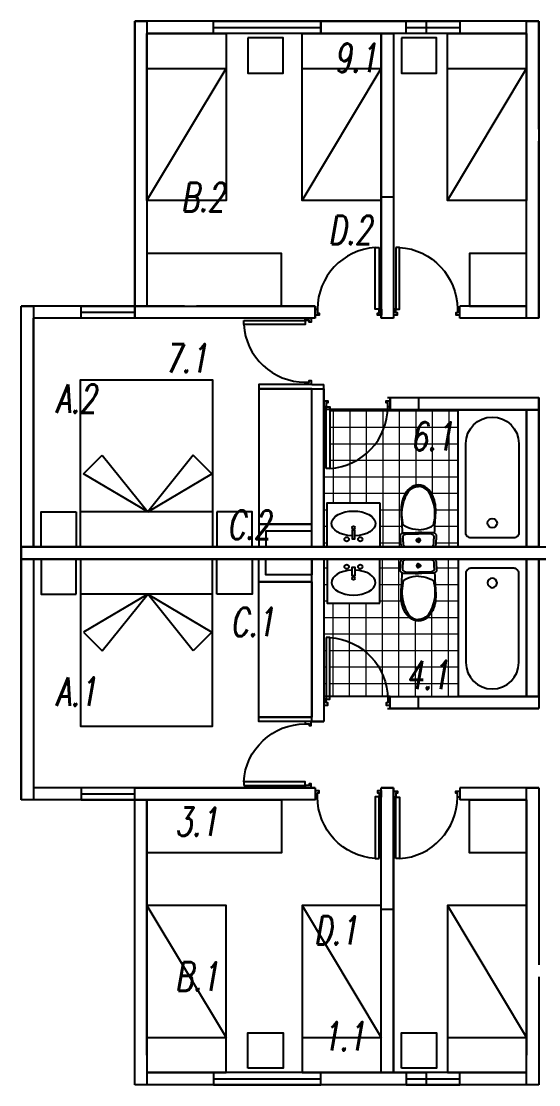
# Model space of a CAD drawing. Header units: inches. Extents: x 85 to 4460, y 49 to 5584.
# Drawn here: x 1913 to 2501, y 49 to 1258 of the extents above; entities that cross this region are included whole.
import ezdxf

# ---------------------------------------------------------------- set-up
doc = ezdxf.new("R2010")
doc.units = ezdxf.units.IN
doc.header["$MEASUREMENT"] = 0
for name, color, linetype in [('01 BLOQUES MUEBLES', 252, 'Continuous'), ('01 MUROS', 7, 'Continuous'), ('01 PUERTAS Y VENTANAS', 246, 'Continuous'), ('01 TEXTO SIMB.', 2, 'Continuous'), ('Muros X', 100, 'Continuous'), ('Muros Y', 50, 'Continuous'), ('REV_JM', 201, 'Continuous')]:
    doc.layers.add(name, color=color, linetype=linetype)
doc.layers.add('01 HATCH', color=253, linetype='Continuous', lineweight=5)
doc.layers.add('LD_ELEV 1', color=254, linetype='Continuous', lineweight=9)
doc.layers.add('Nombres muros x', color=7, linetype='Continuous', true_color=0xffffff)
doc.layers.add('Nombres muros y', color=7, linetype='Continuous', true_color=0xffffff)
doc.layers.get('01 TEXTO SIMB.').off()
doc.styles.add('ROMANS', font='romans.shx', dxfattribs={"width": 0.7, "oblique": 10})

# ---------------------------------------------------------------- blocks, each defined once
blk = doc.blocks.new('mcaam')
at = {"layer": '01 BLOQUES MUEBLES', "ltscale": 25}
blk.add_line((65173.3, -1759.8), (65323.3, -1849.8), dxfattribs=at)
blk.add_lwpolyline([(65363.3, -1759.8), (65363.3, -1849.8), (65173.3, -1849.8), (65173.3, -1759.8)], close=True, dxfattribs=at)
blk.add_lwpolyline([(65323.3, -1759.8), (65323.3, -1849.8)], dxfattribs=at)
blk = doc.blocks.new('*U43')
at = {"layer": '01 PUERTAS Y VENTANAS'}
for points in [[(1648.7, 5084.8), (1648.7, 5081.8), (1643.8, 5081.8), (1643.8, 5079.8), (1641.2, 5079.8), (1641.2, 5084.8)], [(1648.7, 5003.8), (1648.7, 5000.8), (1641.2, 5000.8), (1641.2, 5005.8), (1643.8, 5005.8), (1643.8, 5003.8)], [(1726.7, 5003.8), (1648.7, 5003.8), (1648.7, 5008.5), (1726.7, 5008.5)]]:
    blk.add_lwpolyline(points, close=True, dxfattribs=at)
at = {"layer": '01 PUERTAS Y VENTANAS', "color": 8}
blk.add_arc((1648.6, 5003.5), 78.3, 3.6465, 89.9158, dxfattribs=at)
blk = doc.blocks.new('*U17')
at = {"layer": '01 PUERTAS Y VENTANAS'}
for points in [[(1638.2, 5086.3), (1638.2, 5008.3), (1633.5, 5008.3), (1633.5, 5086.3)], [(1557.2, 5008.3), (1560.2, 5008.3), (1560.2, 5003.4), (1562.2, 5003.4), (1562.2, 5000.8), (1557.2, 5000.8)], [(1638.2, 5008.3), (1641.2, 5008.3), (1641.2, 5000.8), (1636.2, 5000.8), (1636.2, 5003.4), (1638.2, 5003.4)]]:
    blk.add_lwpolyline(points, close=True, dxfattribs=at)
at = {"layer": '01 PUERTAS Y VENTANAS', "color": 8}
blk.add_arc((1638.5, 5008.2), 78.3, 93.6465, 179.9158, dxfattribs=at)
blk = doc.blocks.new('wc')
at = {"layer": '01 BLOQUES MUEBLES'}
for p, q in [((2025.8, 3385.4), (2025.9, 3385.7)), ((2025.8, 3385.1), (2025.8, 3385.4)), ((2025.9, 3385.7), (2026.2, 3386)), ((2026.2, 3386), (2026.5, 3386.4)), ((2026.5, 3386.4), (2026.8, 3386.7)), ((2026.8, 3386.7), (2027.2, 3386.9)), ((2027.2, 3386.9), (2027.5, 3387.1)), ((2027.5, 3387.1), (2027.8, 3387.2)), ((2027.8, 3387.2), (2028.1, 3387.3)), ((2028.1, 3387.3), (2028.4, 3387.4)), ((2028.4, 3387.4), (2028.7, 3387.5)), ((2028.7, 3387.5), (2029, 3387.5)), ((2029, 3387.5), (2031, 3387.6)), ((2031, 3387.6), (2032.9, 3387.7)), ((2032.9, 3387.7), (2034.9, 3387.8)), ((2034.9, 3387.8), (2036.9, 3387.9)), ((2036, 3385.2), (2037.7, 3385.2)), ((2036.9, 3387.9), (2038.8, 3388)), ((2037.7, 3385.2), (2037.9, 3385.2)), ((2038.8, 3388), (2039.1, 3388)), ((2039.1, 3388), (2039.4, 3387.9)), ((2039.4, 3387.9), (2039.6, 3387.8)), ((2039.6, 3387.8), (2039.9, 3387.6)), ((2039.9, 3387.6), (2040.2, 3387.3)), ((2040.2, 3387.3), (2040.5, 3387)), ((2040.5, 3387), (2040.8, 3386.7)), ((2040.8, 3386.7), (2041, 3386.3)), ((2041, 3386.3), (2041.2, 3386)), ((2041.2, 3386), (2041.3, 3385.7)), ((2041.3, 3385.7), (2044.8, 3385.9)), ((2041.3, 3385.7), (2041.5, 3385.3)), ((2041.5, 3385.3), (2041.7, 3384.8)), ((2044.8, 3385.9), (2049.3, 3386)), ((2049.3, 3386), (2054.7, 3386.3)), ((2053.2, 3385.1), (2056.1, 3385.5)), ((2054.7, 3386.3), (2060.3, 3386.9)), ((2056.1, 3385.5), (2059.1, 3385.9)), ((2059.1, 3385.9), (2062.2, 3386)), ((2060.3, 3386.9), (2065.8, 3387.1)), ((2062.2, 3386), (2065.1, 3386)), ((2065.1, 3386), (2068.1, 3385.9)), ((2065.8, 3387.1), (2068.5, 3387.1)), ((2068.1, 3385.9), (2070.8, 3385.5)), ((2068.5, 3387.1), (2071.2, 3387)), ((2070.8, 3385.5), (2074.2, 3384.8)), ((2071.2, 3387), (2073.8, 3386.7)), ((2073.8, 3386.7), (2076.4, 3386.2)), ((2076.4, 3386.2), (2079, 3385.5)), ((2079, 3385.5), (2081.5, 3384.6)), ((2025.7, 3384.7), (2025.8, 3385.1)), ((2025.7, 3384.4), (2025.7, 3384.7)), ((2025.7, 3384.1), (2025.7, 3384.4)), ((2025.7, 3367.4), (2025.7, 3384.1)), ((2026.3, 3382.4), (2026.4, 3382.7)), ((2026.3, 3382.1), (2026.3, 3382.4)), ((2026.3, 3381.9), (2026.3, 3382.1)), ((2026.3, 3367.4), (2026.3, 3381.9)), ((2026.4, 3383), (2026.5, 3383.3)), ((2026.4, 3382.7), (2026.4, 3383)), ((2026.5, 3383.3), (2026.7, 3383.5)), ((2026.7, 3383.5), (2027, 3383.9)), ((2027, 3383.9), (2027.3, 3384.1)), ((2027.3, 3384.1), (2027.6, 3384.3)), ((2027.6, 3384.3), (2027.9, 3384.4)), ((2027.9, 3384.4), (2028.1, 3384.5)), ((2028.1, 3384.5), (2028.4, 3384.6)), ((2028.4, 3384.6), (2028.6, 3384.7)), ((2028.6, 3384.7), (2028.9, 3384.8)), ((2028.9, 3384.8), (2029.2, 3384.8)), ((2029.2, 3384.8), (2030.9, 3384.9)), ((2030.9, 3384.9), (2032.6, 3385)), ((2032.6, 3385), (2034.3, 3385.1)), ((2034.3, 3385.1), (2036, 3385.2)), ((2037.9, 3385.2), (2038.1, 3385.1)), ((2038.1, 3385.1), (2038.4, 3385)), ((2038.4, 3385), (2038.6, 3384.8)), ((2038.6, 3384.8), (2038.9, 3384.6)), ((2038.9, 3384.6), (2039.1, 3384.3)), ((2039.1, 3384.3), (2039.4, 3384.1)), ((2039.4, 3384.1), (2039.6, 3383.8)), ((2039.6, 3383.8), (2039.7, 3383.5)), ((2039.7, 3383.5), (2039.8, 3383.3)), ((2039.8, 3383.3), (2040, 3382.8)), ((2040, 3382.8), (2040.1, 3382.4)), ((2040.1, 3382.4), (2040.2, 3382.1)), ((2040.2, 3382.1), (2040.2, 3381.8)), ((2040.2, 3381.8), (2040.5, 3370.7)), ((2041.7, 3384.8), (2041.8, 3384.4)), ((2041.8, 3384.4), (2041.8, 3384)), ((2041.8, 3384), (2042.2, 3371.2)), ((2045.4, 3370.6), (2045.8, 3373.6)), ((2045.8, 3373.6), (2046.7, 3376.6)), ((2046.7, 3376.6), (2047.9, 3379.7)), ((2047.9, 3379.7), (2049, 3382.1)), ((2049, 3382.1), (2050.5, 3384.5)), ((2050.5, 3384.5), (2053.2, 3385.1)), ((2074.2, 3384.8), (2077.7, 3383.8)), ((2077.7, 3383.8), (2080.2, 3382.9)), ((2080.2, 3382.9), (2082.6, 3381.9)), ((2081.5, 3384.6), (2084, 3383.6)), ((2082.6, 3381.9), (2084.8, 3381)), ((2084, 3383.6), (2086.3, 3382.3)), ((2084.8, 3381), (2086.8, 3380)), ((2086.3, 3382.3), (2088.6, 3380.9)), ((2086.8, 3380), (2088.7, 3378.8)), ((2088.6, 3380.9), (2090.6, 3379.1)), ((2088.7, 3378.8), (2090.3, 3377.3)), ((2090.3, 3377.3), (2091.8, 3375.6)), ((2090.6, 3379.1), (2092.5, 3377.2)), ((2091.8, 3375.6), (2092.9, 3373.7)), ((2092.5, 3377.2), (2094, 3375)), ((2092.9, 3373.7), (2093.8, 3371.7)), ((2094, 3375), (2095.2, 3372.6)), ((2025.7, 3350.7), (2025.7, 3367.4)), ((2026.3, 3352.9), (2026.3, 3367.4)), ((2031, 3367.9), (2031.2, 3368.4)), ((2031, 3367.4), (2031, 3367.9)), ((2031, 3367.4), (2031, 3366.9)), ((2031, 3366.9), (2031.2, 3366.4)), ((2031.2, 3368.4), (2031.4, 3368.8)), ((2031.2, 3366.4), (2031.4, 3366)), ((2031.4, 3368.8), (2031.8, 3369.1)), ((2031.4, 3366), (2031.8, 3365.6)), ((2031.8, 3369.1), (2032.2, 3369.4)), ((2031.8, 3365.6), (2032.2, 3365.4)), ((2031.9, 3367.4), (2032, 3367.8)), ((2031.9, 3367.4), (2032, 3367)), ((2032, 3367.8), (2032.2, 3368.1)), ((2032, 3367), (2032.2, 3366.6)), ((2032.2, 3369.4), (2032.7, 3369.6)), ((2032.2, 3368.1), (2032.5, 3368.4)), ((2032.2, 3366.6), (2032.5, 3366.4)), ((2032.2, 3365.4), (2032.7, 3365.2)), ((2032.5, 3368.4), (2032.8, 3368.6)), ((2032.5, 3366.4), (2032.8, 3366.2)), ((2032.7, 3369.6), (2033.2, 3369.6)), ((2032.7, 3365.2), (2033.2, 3365.1)), ((2032.8, 3368.6), (2033.2, 3368.6)), ((2032.8, 3366.2), (2033.2, 3366.1)), ((2033.2, 3369.6), (2033.7, 3369.6)), ((2033.2, 3368.6), (2033.6, 3368.6)), ((2033.2, 3366.1), (2033.6, 3366.2)), ((2033.2, 3365.1), (2033.7, 3365.2)), ((2033.6, 3368.6), (2033.9, 3368.4)), ((2033.6, 3366.2), (2033.9, 3366.4)), ((2033.7, 3369.6), (2034.1, 3369.4)), ((2033.7, 3365.2), (2034.1, 3365.4)), ((2033.9, 3368.4), (2034.2, 3368.1)), ((2033.9, 3366.4), (2034.2, 3366.6)), ((2034.1, 3369.4), (2034.6, 3369.2)), ((2034.1, 3365.4), (2034.6, 3365.6)), ((2034.2, 3368.1), (2034.4, 3367.8)), ((2034.2, 3366.6), (2034.4, 3367)), ((2034.4, 3367.8), (2034.5, 3367.4)), ((2034.4, 3367), (2034.5, 3367.4)), ((2034.6, 3369.2), (2034.9, 3368.8)), ((2034.6, 3365.6), (2034.9, 3366)), ((2034.9, 3368.8), (2035.2, 3368.4)), ((2034.9, 3366), (2035.2, 3366.4)), ((2035.2, 3368.4), (2035.4, 3367.9)), ((2035.2, 3366.4), (2035.4, 3366.9)), ((2035.4, 3367.9), (2035.4, 3367.4)), ((2035.4, 3366.9), (2035.4, 3367.4)), ((2040.2, 3353), (2040.5, 3364.1)), ((2040.5, 3370.7), (2040.5, 3367.4)), ((2040.5, 3364.1), (2040.5, 3367.4)), ((2041.8, 3350.7), (2042.2, 3363.6)), ((2042.2, 3371.2), (2042.2, 3367.4)), ((2042.2, 3363.6), (2042.2, 3367.4)), ((2045.2, 3367.4), (2045.4, 3370.6)), ((2045.2, 3367.4), (2045.4, 3364.2)), ((2045.4, 3364.2), (2045.8, 3361.2)), ((2045.8, 3361.2), (2046.7, 3358.1)), ((2091.8, 3359.2), (2092.9, 3361.1)), ((2092.9, 3361.1), (2093.8, 3363.1)), ((2093.8, 3371.7), (2094.4, 3369.5)), ((2093.8, 3363.1), (2094.4, 3365.2)), ((2095.2, 3362.1), (2094, 3359.8)), ((2094.4, 3369.5), (2094.5, 3367.4)), ((2094.4, 3365.2), (2094.5, 3367.4)), ((2095.2, 3372.6), (2095.9, 3370)), ((2095.9, 3364.7), (2095.2, 3362.1)), ((2095.9, 3370), (2096.2, 3367.4)), ((2096.2, 3367.4), (2095.9, 3364.7)), ((2025.7, 3350.4), (2025.7, 3350.7)), ((2025.7, 3350), (2025.7, 3350.4)), ((2025.8, 3349.7), (2025.7, 3350)), ((2025.8, 3349.4), (2025.8, 3349.7)), ((2025.9, 3349), (2025.8, 3349.4)), ((2026.1, 3348.7), (2025.9, 3349)), ((2026.3, 3352.7), (2026.3, 3352.9)), ((2026.3, 3352.4), (2026.3, 3352.7)), ((2026.4, 3352.1), (2026.3, 3352.4)), ((2026.4, 3351.8), (2026.4, 3352.1)), ((2026.5, 3351.5), (2026.4, 3351.8)), ((2026.7, 3351.3), (2026.5, 3351.5)), ((2027, 3350.9), (2026.7, 3351.3)), ((2027.2, 3350.7), (2027, 3350.9)), ((2027.6, 3350.5), (2027.2, 3350.7)), ((2027.8, 3350.4), (2027.6, 3350.5)), ((2028.1, 3350.2), (2027.8, 3350.4)), ((2028.4, 3350.1), (2028.1, 3350.2)), ((2028.6, 3350.1), (2028.4, 3350.1)), ((2028.9, 3350), (2028.6, 3350.1)), ((2029.1, 3350), (2028.9, 3350)), ((2030.8, 3349.9), (2029.1, 3350)), ((2032.6, 3349.8), (2030.8, 3349.9)), ((2034.3, 3349.7), (2032.6, 3349.8)), ((2036, 3349.6), (2034.3, 3349.7)), ((2037.7, 3349.6), (2036, 3349.6)), ((2037.9, 3349.6), (2037.7, 3349.6)), ((2038.1, 3349.7), (2037.9, 3349.6)), ((2038.4, 3349.8), (2038.1, 3349.7)), ((2038.6, 3349.9), (2038.4, 3349.8)), ((2038.9, 3350.2), (2038.6, 3349.9)), ((2039.1, 3350.4), (2038.9, 3350.2)), ((2039.4, 3350.7), (2039.1, 3350.4)), ((2039.6, 3351), (2039.4, 3350.7)), ((2039.7, 3351.3), (2039.6, 3351)), ((2039.8, 3351.5), (2039.7, 3351.3)), ((2039.8, 3351.5), (2040, 3351.9)), ((2040, 3351.9), (2040.1, 3352.3)), ((2040.1, 3352.3), (2040.2, 3352.7)), ((2040.2, 3352.7), (2040.2, 3353)), ((2041.3, 3349), (2041.2, 3348.8)), ((2041.3, 3349), (2041.5, 3349.5)), ((2044.8, 3348.9), (2041.3, 3349)), ((2041.5, 3349.5), (2041.7, 3350)), ((2041.7, 3350), (2041.8, 3350.4)), ((2041.8, 3350.4), (2041.8, 3350.7)), ((2046.7, 3358.1), (2047.9, 3355)), ((2047.9, 3355), (2048.9, 3352.7)), ((2048.9, 3352.7), (2050.5, 3350.2)), ((2050.5, 3350.2), (2053.2, 3349.7)), ((2053.2, 3349.7), (2056, 3349.3)), ((2056, 3349.3), (2059.1, 3348.9)), ((2068, 3348.9), (2070.8, 3349.3)), ((2070.8, 3349.3), (2074.2, 3350)), ((2074.2, 3350), (2077.7, 3350.9)), ((2079, 3349.2), (2076.4, 3348.6)), ((2077.7, 3350.9), (2080.2, 3351.8)), ((2081.5, 3350.1), (2079, 3349.2)), ((2080.2, 3351.8), (2082.6, 3352.8)), ((2084, 3351.1), (2081.5, 3350.1)), ((2082.6, 3352.8), (2084.8, 3353.7)), ((2086.3, 3352.4), (2084, 3351.1)), ((2084.8, 3353.7), (2086.8, 3354.8)), ((2088.5, 3353.9), (2086.3, 3352.4)), ((2086.8, 3354.8), (2088.7, 3356)), ((2090.6, 3355.6), (2088.5, 3353.9)), ((2088.7, 3356), (2090.3, 3357.5)), ((2090.3, 3357.5), (2091.8, 3359.2)), ((2092.5, 3357.5), (2090.6, 3355.6)), ((2094, 3359.8), (2092.5, 3357.5)), ((2026.5, 3348.3), (2026.1, 3348.7)), ((2026.8, 3348.1), (2026.5, 3348.3)), ((2027.2, 3347.9), (2026.8, 3348.1)), ((2027.5, 3347.7), (2027.2, 3347.9)), ((2027.8, 3347.6), (2027.5, 3347.7)), ((2028.1, 3347.4), (2027.8, 3347.6)), ((2028.4, 3347.3), (2028.1, 3347.4)), ((2028.7, 3347.3), (2028.4, 3347.3)), ((2029, 3347.2), (2028.7, 3347.3)), ((2031, 3347.1), (2029, 3347.2)), ((2032.9, 3347), (2031, 3347.1)), ((2034.9, 3346.9), (2032.9, 3347)), ((2036.9, 3346.8), (2034.9, 3346.9)), ((2038.8, 3346.8), (2036.9, 3346.8)), ((2039.1, 3346.8), (2038.8, 3346.8)), ((2039.3, 3346.9), (2039.1, 3346.8)), ((2039.6, 3347), (2039.3, 3346.9)), ((2039.9, 3347.2), (2039.6, 3347)), ((2040.2, 3347.5), (2039.9, 3347.2)), ((2040.5, 3347.8), (2040.2, 3347.5)), ((2040.8, 3348.1), (2040.5, 3347.8)), ((2041, 3348.4), (2040.8, 3348.1)), ((2041.2, 3348.8), (2041, 3348.4)), ((2049.3, 3348.7), (2044.8, 3348.9)), ((2054.7, 3348.4), (2049.3, 3348.7)), ((2060.3, 3347.9), (2054.7, 3348.4)), ((2059.1, 3348.9), (2062.1, 3348.7)), ((2065.8, 3347.6), (2060.3, 3347.9)), ((2062.1, 3348.7), (2065, 3348.7)), ((2065, 3348.7), (2068, 3348.9)), ((2068.5, 3347.6), (2065.8, 3347.6)), ((2071.2, 3347.8), (2068.5, 3347.6)), ((2073.8, 3348.1), (2071.2, 3347.8)), ((2076.4, 3348.6), (2073.8, 3348.1))]:
    blk.add_line(p, q, dxfattribs=at)
blk = doc.blocks.new('tt')
at = {"layer": '01 BLOQUES MUEBLES', "color": 8}
blk.add_lwpolyline([(80582.1, 2679.8), (80722.1, 2679.8), (80722.1, 2609.8), (80582.1, 2609.8)], close=True, dxfattribs=at)
at = {"layer": '01 BLOQUES MUEBLES'}
blk.add_lwpolyline([(80596.5, 2671.8), (80687.6, 2671.8, -0.999997), (80687.6, 2617.8), (80596.5, 2617.8, -0.414214), (80591.5, 2622.8), (80591.5, 2666.8, -0.414214)], format="xyb", close=True, dxfattribs=at)
blk.add_circle((80606.5, 2644.8), 4.8, dxfattribs=at)
blk = doc.blocks.new('Cama 2 plazas')
at = {"layer": '01 BLOQUES MUEBLES'}
for p, q in [((1628.9, 5039.1), (1671.9, 5112.1)), ((1671.9, 5112.1), (1693.1, 5090.9)), ((1693.1, 5090.9), (1628.9, 5039.1)), ((1628.9, 5039.1), (1671.9, 4966.1)), ((1693.1, 4987.3), (1628.9, 5039.1)), ((1671.9, 4966.1), (1693.1, 4987.3))]:
    blk.add_line(p, q, dxfattribs=at)
for points in [[(1628.9, 5117.7), (1588.9, 5117.7), (1588.9, 5157.7), (1628.9, 5157.7)], [(1588.9, 4962.7), (1778.9, 4962.7), (1778.9, 5112.7), (1588.9, 5112.7)], [(1628.9, 4957.7), (1588.9, 4957.7), (1588.9, 4917.7), (1628.9, 4917.7)]]:
    blk.add_lwpolyline(points, close=True, dxfattribs=at)
blk.add_lwpolyline([(1628.9, 5112.7), (1628.9, 4962.7)], dxfattribs=at)

msp = doc.modelspace()

# ---------------------------------------------------------------- hatches: boundary and pattern name
at = {"layer": '01 HATCH'}
h = msp.add_hatch(dxfattribs=at)
h.set_pattern_fill('NET', color=256, scale=150)
h.set_pattern_definition([(0, (-78207.27, 927.7), (0, 18.75), []), (90, (-78207.27, 927.7), (-18.75, 1e-15), [])])
h.paths.add_polyline_path([(2338.9, 816.6), (2332, 816.6), (2332, 816.6), (2329.2, 816.6, -0.382894), (2263.5, 749.6), (2259.3, 749.6), (2259.3, 816.6), (2256.6, 816.6), (2256.6, 660.4), (2260.5, 660.4), (2260.5, 710.4), (2320.5, 710.4), (2320.5, 660.4), (2338.9, 660.4)])
h.paths.add_polyline_path([(2329.2, 816.6), (2329.2, 816.6), (2263.5, 816.6), (2263.5, 749.6, 0.382894)], flags=17)
h.paths.add_polyline_path([(2409.2, 816.6), (2338.9, 816.6), (2338.9, 660.4), (2346.4, 660.4), (2345.7, 660.7), (2344.9, 661.4), (2344.6, 662), (2344.1, 663.1), (2344, 663.7), (2343.9, 665.7), (2343.8, 667.6), (2343.7, 669.6), (2343.6, 671.6), (2343.5, 673.8), (2343.8, 674.5), (2344.4, 675.1), (2345, 675.7), (2345.8, 676.1), (2345.7, 679.5), (2345.5, 684), (2345.2, 689.4), (2344.7, 695), (2344.4, 700.5), (2344.4, 703.2), (2344.5, 705.9), (2344.8, 708.5), (2345.3, 711.1), (2346, 713.7), (2346.9, 716.2), (2347.9, 718.7), (2349.2, 721), (2350.6, 723.3), (2352.4, 725.4), (2354.3, 727.2), (2356.5, 728.8), (2358.9, 730), (2361.5, 730.7), (2364.1, 730.9), (2366.8, 730.7), (2369.4, 730), (2371.8, 728.8), (2374, 727.2), (2375.9, 725.4), (2377.6, 723.3), (2379.1, 721), (2380.4, 718.7), (2381.4, 716.2), (2382.3, 713.7), (2383, 711.2), (2383.5, 708.5), (2383.8, 705.9), (2383.9, 703.2), (2383.9, 700.5), (2383.7, 695), (2383.1, 689.4), (2382.8, 684), (2382.7, 679.5), (2382.5, 676.1), (2383.3, 675.7), (2384.1, 674.9), (2384.7, 674.1), (2384.8, 673.6), (2384.7, 671.6), (2384.6, 669.6), (2384.5, 667.7), (2384.4, 665.7), (2384.3, 663.4), (2384, 662.6), (2383.5, 661.5), (2382.3, 660.4), (2409.2, 660.4)])
h = msp.add_hatch(dxfattribs=at)
h.set_pattern_fill('NET', color=256, scale=150)
h.set_pattern_definition([(0, (-78057.906, 14399.075), (0, 18.75), []), (90, (-78057.906, 14399.075), (-18.75, 1e-15), [])])
h.paths.add_polyline_path([(2338.9, 490.4), (2332, 490.4), (2332, 490.4), (2329.2, 490.4, 0.382894), (2263.5, 557.4), (2259.3, 557.4), (2259.3, 490.4), (2256.6, 490.4), (2256.6, 646.6), (2260.5, 646.6), (2260.5, 596.6), (2320.5, 596.6), (2320.5, 646.6), (2338.9, 646.6)])
h.paths.add_polyline_path([(2329.2, 490.4), (2329.2, 490.4), (2263.5, 490.4), (2263.5, 557.4, -0.382894)], flags=17)
h.paths.add_polyline_path([(2409.2, 490.4), (2338.9, 490.4), (2338.9, 646.6), (2346.4, 646.6), (2345.7, 646.4), (2344.9, 645.7), (2344.6, 645.1), (2344.1, 644), (2344, 643.4), (2343.9, 641.4), (2343.8, 639.4), (2343.7, 637.4), (2343.6, 635.5), (2343.5, 633.2), (2343.8, 632.6), (2344.4, 632), (2345, 631.4), (2345.8, 631), (2345.7, 627.5), (2345.5, 623), (2345.2, 617.6), (2344.7, 612.1), (2344.4, 606.5), (2344.4, 603.9), (2344.5, 601.2), (2344.8, 598.5), (2345.3, 595.9), (2346, 593.3), (2346.9, 590.8), (2347.9, 588.3), (2349.2, 586), (2350.6, 583.8), (2352.4, 581.7), (2354.3, 579.9), (2356.5, 578.3), (2358.9, 577.1), (2361.5, 576.4), (2364.1, 576.1), (2366.8, 576.4), (2369.4, 577.1), (2371.8, 578.3), (2374, 579.9), (2375.9, 581.7), (2377.6, 583.8), (2379.1, 586), (2380.4, 588.3), (2381.4, 590.8), (2382.3, 593.3), (2383, 595.9), (2383.5, 598.5), (2383.8, 601.2), (2383.9, 603.8), (2383.9, 606.5), (2383.7, 612.1), (2383.1, 617.6), (2382.8, 623), (2382.7, 627.5), (2382.5, 631), (2383.3, 631.4), (2384.1, 632.1), (2384.7, 632.9), (2384.8, 633.5), (2384.7, 635.5), (2384.6, 637.4), (2384.5, 639.4), (2384.4, 641.4), (2384.3, 643.6), (2384, 644.5), (2383.5, 645.6), (2382.3, 646.6), (2409.2, 646.6)])

# ---------------------------------------------------------------- linework, layer by layer
for points in [[(2364.4, 830.4), (2364.4, 816.6)], [(2364.4, 476.6), (2364.4, 490.4)]]:
    msp.add_lwpolyline(points)
at = {"layer": '01 BLOQUES MUEBLES'}
for points in [[(2170.3, 1239.2), (2170.3, 1199.2), (2210.3, 1199.2), (2210.3, 1239.2)], [(2344.8, 1239.1), (2344.8, 1199.1), (2384.8, 1199.1), (2384.8, 1239.1)], [(2055.5, 934.2), (2208.4, 934.2), (2208.4, 994.2), (2055.5, 994.2)], [(2422.2, 934.2), (2487.2, 934.2), (2487.2, 994.2), (2422.2, 994.2)], [(2242.8, 686.4), (2242.8, 840), (2182.8, 840), (2182.8, 686.4)], [(2320.5, 710.4), (2320.5, 660.4), (2260.5, 660.4), (2260.5, 710.4)], [(2290.4, 669.6), (2291.9, 669.6), (2291.9, 679.6), (2288.9, 679.6), (2288.9, 669.6)], [(2320.5, 596.6), (2320.5, 646.6), (2260.5, 646.6), (2260.5, 596.6)], [(2290.4, 637.4), (2291.9, 637.4), (2291.9, 627.4), (2288.9, 627.4), (2288.9, 637.4)], [(2242.8, 620.6), (2242.8, 467), (2182.8, 467), (2182.8, 620.6)], [(2055.5, 372.8), (2208.4, 372.8), (2208.4, 312.8), (2055.5, 312.8)], [(2422.2, 372.8), (2487.2, 372.8), (2487.2, 312.8), (2422.2, 312.8)], [(2170.3, 67.9), (2170.3, 107.9), (2210.3, 107.9), (2210.3, 67.9)], [(2344.8, 68), (2344.8, 108), (2384.8, 108), (2384.8, 68)]]:
    msp.add_lwpolyline(points, close=True, dxfattribs=at)
for points in [[(2332, 816.6), (2256.6, 816.6)], [(2332, 490.4), (2256.6, 490.4)]]:
    msp.add_lwpolyline(points, dxfattribs=at)
for centre, radius in [((2290.4, 682.4), 1.61), ((2282.6, 669.1), 2.5), ((2298.1, 669.1), 2.5), ((2282.6, 637.9), 2.5), ((2298.1, 637.9), 2.5), ((2290.4, 624.7), 1.61)]:
    msp.add_circle(centre, radius, dxfattribs=at)
at = {"layer": '01 BLOQUES MUEBLES', "extrusion": (0, 0, -1)}
msp.add_ellipse((2290.4, 687.1), major_axis=(25, 0), ratio=0.565157, start_param=1.634018, end_param=7.79076, dxfattribs=at)
at = {"layer": '01 BLOQUES MUEBLES'}
msp.add_ellipse((2290.4, 619.9), major_axis=(25, 0), ratio=0.565157, start_param=1.634018, end_param=7.79076, dxfattribs=at)
at = {"layer": '01 MUROS'}
for points in [[(2501, 1258), (2041.7, 1258)], [(2041.7, 1258), (2041.7, 934.2)], [(2501, 1135.4), (2501, 1258)], [(2131.1, 1251.1), (2253.1, 1251.1)], [(2350.4, 1251.1), (2411.4, 1251.1)], [(2322, 1244.2), (2055.5, 1244.2)], [(2487.2, 1244.2), (2335.8, 1244.2)], [(2335.8, 1244.2), (2335.8, 920.4)], [(2055.5, 1224.2), (2055.5, 934.2), (2055.5, 934.2)], [(2322, 1224.2), (2322, 920.4)], [(2487.2, 934.2), (2487.2, 1224.2)], [(2501, 920.4), (2501, 1121.6)], [(2322, 1058.6), (2335.8, 1058.6)], [(1912.6, 646.6), (1912.6, 646.6), (1912.6, 934.2)], [(2041.7, 934.2), (1912.6, 934.2)], [(2098.2, 934.2), (2055.5, 934.2)], [(2246.6, 934.2), (2112, 934.2)], [(2246.6, 920.5), (2246.6, 934.3)], [(2487.2, 934.2), (2411.2, 934.2)], [(2411.2, 920.4), (2411.2, 934.2)], [(2242.8, 660.4), (1926.4, 660.4), (1926.4, 920.4)], [(2246.6, 920.4), (1926.4, 920.4)], [(1980.7, 927.3), (2041.7, 927.3)], [(2335.8, 920.4), (2322, 920.4)], [(2501, 920.4), (2411.2, 920.4)], [(2242.8, 845), (2182.8, 845), (2182.8, 840), (2242.8, 840)], [(2242.8, 845), (2256.6, 845)], [(2242.8, 686.6), (2242.8, 840)], [(2256.6, 660.4), (2256.6, 845)], [(2329.2, 830.4), (2501, 830.4)], [(2332, 830.4), (2332, 816.6)], [(2501, 660.4), (2501, 830.4)], [(2329.2, 816.6), (2487.2, 816.6)], [(2487.2, 660.4), (2487.2, 816.6)], [(2242.8, 686.4), (2182.8, 686.4), (2182.8, 660.4)], [(1912.6, 646.6), (3009.8, 646.6), (3009.8, 660.4)], [(1912.6, 660.4), (1912.6, 660.4), (1912.6, 372.8)], [(1912.6, 660.4), (3009.8, 660.4), (3009.8, 646.6)], [(2487.2, 660.4), (2256.6, 660.4)], [(2417, 660.4), (2487.2, 660.4)], [(2501, 660.4), (3009.8, 660.4)], [(2242.8, 646.6), (1926.4, 646.6), (1926.4, 386.6)], [(2242.8, 620.6), (2182.8, 620.6), (2182.8, 646.6)], [(2256.6, 646.6), (2256.6, 462)], [(2487.2, 646.6), (2256.6, 646.6)], [(2417, 646.6), (2487.2, 646.6)], [(2487.2, 646.6), (2487.2, 490.4)], [(2501, 646.6), (2501, 476.6)], [(2501, 646.6), (3009.8, 646.6)], [(2242.8, 620.4), (2242.8, 467)], [(2329.2, 490.4), (2487.2, 490.4)], [(2332, 476.6), (2332, 490.4)], [(2329.2, 476.6), (2501, 476.6)], [(2242.8, 462), (2182.8, 462), (2182.8, 467), (2242.8, 467)], [(2242.8, 462), (2256.6, 462)], [(2246.6, 386.6), (1926.4, 386.6)], [(1980.7, 379.7), (2041.7, 379.7)], [(2246.6, 386.5), (2246.6, 372.7)], [(2322, 82.8), (2322, 386.6)], [(2335.8, 386.6), (2322, 386.6)], [(2335.8, 62.8), (2335.8, 386.6)], [(2501, 386.6), (2411.2, 386.6)], [(2411.2, 386.6), (2411.2, 372.8)], [(2501, 386.6), (2501, 185.5)], [(2041.7, 372.8), (1912.6, 372.8)], [(2041.7, 49), (2041.7, 372.8)], [(2055.5, 82.8), (2055.5, 372.8), (2055.5, 372.8)], [(2098.2, 372.8), (2055.5, 372.8)], [(2246.6, 372.8), (2112, 372.8)], [(2487.2, 372.8), (2411.2, 372.8)], [(2487.2, 372.8), (2487.2, 82.8)], [(2322, 248.5), (2335.8, 248.5)], [(2501, 171.7), (2501, 49)], [(2322, 62.8), (2055.5, 62.8)], [(2487.2, 62.8), (2335.8, 62.8)], [(2501, 49), (2041.7, 49)], [(2131.1, 55.9), (2253.1, 55.9)], [(2350.4, 55.9), (2411.4, 55.9)]]:
    msp.add_lwpolyline(points, dxfattribs=at)
for points in [[(2131.1, 1258), (2253.1, 1258), (2253.1, 1244.2), (2131.1, 1244.2)], [(2350.4, 1258), (2411.4, 1258), (2411.4, 1244.2), (2350.4, 1244.2)], [(1980.7, 934.2), (2041.7, 934.2), (2041.7, 920.4), (1980.7, 920.4)], [(2242.8, 678.4), (2190.8, 678.4), (2190.8, 660.4), (2242.8, 660.4)], [(2242.8, 628.6), (2190.8, 628.6), (2190.8, 646.6), (2242.8, 646.6)], [(1980.7, 372.8), (2041.7, 372.8), (2041.7, 386.6), (1980.7, 386.6)], [(2131.1, 49), (2253.1, 49), (2253.1, 62.8), (2131.1, 62.8)], [(2350.4, 49), (2411.4, 49), (2411.4, 62.8), (2350.4, 62.8)]]:
    msp.add_lwpolyline(points, close=True, dxfattribs=at)
at = {"layer": 'Muros X', "ltscale": 9}
for p, q in [((2253.1, 1258), (2373.1, 1258)), ((2253.1, 1258), (2373.1, 1258)), ((2253.1, 1244.2), (2253.1, 1258)), ((2253.1, 1258), (2373.1, 1258)), ((2253.1, 1258), (2373.1, 1258)), ((2253.1, 1244.2), (2253.1, 1258)), ((2373.1, 1258), (2373.1, 1244.2)), ((2373.1, 1258), (2373.1, 1244.2)), ((2373.1, 1244.2), (2253.1, 1244.2)), ((2373.1, 1244.2), (2253.1, 1244.2)), ((2041.7, 920.4), (2041.7, 934.2)), ((2041.7, 934.2), (2246.6, 934.2)), ((2041.7, 920.4), (2041.7, 934.2)), ((2041.7, 934.2), (2246.6, 934.2)), ((2246.6, 934.2), (2246.6, 920.4)), ((2246.6, 934.2), (2246.6, 920.4)), ((2246.6, 920.4), (2041.7, 920.4)), ((2246.6, 920.4), (2041.7, 920.4)), ((2332, 830.4), (2501, 830.4)), ((2332, 816.4), (2332, 830.4)), ((2332, 830.4), (2501, 830.4)), ((2332, 816.4), (2332, 830.4)), ((2501, 830.4), (2501, 816.4)), ((2501, 830.4), (2501, 816.4)), ((2501, 816.4), (2332, 816.4)), ((2501, 816.4), (2332, 816.4)), ((1912.6, 660.4), (3009.8, 660.4)), ((1912.6, 646.6), (1912.6, 660.4)), ((1912.6, 660.4), (3009.8, 660.4)), ((1912.6, 646.6), (1912.6, 660.4)), ((3009.8, 646.6), (1912.6, 646.6)), ((3009.8, 646.6), (1912.6, 646.6)), ((2332, 490.4), (2501, 490.4)), ((2332, 476.6), (2332, 490.4)), ((2332, 490.4), (2501, 490.4)), ((2332, 476.6), (2332, 490.4)), ((2501, 490.4), (2501, 476.6)), ((2501, 490.4), (2501, 476.6)), ((2501, 476.6), (2332, 476.6)), ((2501, 476.6), (2332, 476.6)), ((2041.7, 386.6), (2246.6, 386.6)), ((2041.7, 372.8), (2041.7, 386.6)), ((2041.7, 386.6), (2246.6, 386.6)), ((2041.7, 372.8), (2041.7, 386.6)), ((2246.6, 386.6), (2246.6, 372.8)), ((2246.6, 386.6), (2246.6, 372.8)), ((2246.6, 372.8), (2041.7, 372.8)), ((2246.6, 372.8), (2041.7, 372.8)), ((2253.1, 62.8), (2373.1, 62.8)), ((2253.1, 49), (2253.1, 62.8)), ((2253.1, 62.8), (2373.1, 62.8)), ((2253.1, 49), (2253.1, 62.8)), ((2373.1, 62.8), (2373.1, 49)), ((2373.1, 62.8), (2373.1, 49)), ((2373.1, 49), (2253.1, 49)), ((2373.1, 49), (2253.1, 49))]:
    msp.add_line(p, q, dxfattribs=at)
at = {"layer": 'Muros Y', "ltscale": 9}
for p, q in [((2041.7, 934.2), (2041.7, 1258)), ((2041.7, 1258), (2055.5, 1258)), ((2041.7, 934.2), (2041.7, 1258)), ((2041.7, 1258), (2055.5, 1258)), ((2055.5, 1258), (2055.5, 934.2)), ((2055.5, 1258), (2055.5, 934.2)), ((2487.2, 920.4), (2487.2, 1258)), ((2487.2, 1258), (2501, 1258)), ((2487.2, 920.4), (2487.2, 1258)), ((2487.2, 1258), (2501, 1258)), ((2501, 1258), (2501, 920.4)), ((2501, 1258), (2501, 920.4)), ((2322, 920.4), (2322, 1244.2)), ((2322, 1244.2), (2335.8, 1244.2)), ((2322, 920.4), (2322, 1244.2)), ((2322, 1244.2), (2335.8, 1244.2)), ((2335.8, 1244.2), (2335.8, 920.4)), ((2335.8, 1244.2), (2335.8, 920.4)), ((1912.6, 660.4), (1912.6, 934.2)), ((1912.6, 934.2), (1926.4, 934.2)), ((1912.6, 660.4), (1912.6, 934.2)), ((1912.6, 934.2), (1926.4, 934.2)), ((1926.4, 934.2), (1926.4, 660.4)), ((1926.4, 934.2), (1926.4, 660.4)), ((2055.5, 934.2), (2041.7, 934.2)), ((2055.5, 934.2), (2041.7, 934.2)), ((2335.8, 920.4), (2322, 920.4)), ((2335.8, 920.4), (2322, 920.4)), ((2501, 920.4), (2487.2, 920.4)), ((2501, 920.4), (2487.2, 920.4)), ((2242.8, 660.4), (2242.8, 840)), ((2242.8, 840), (2256.6, 840)), ((2242.8, 660.4), (2242.8, 840)), ((2242.8, 840), (2256.6, 840)), ((2256.6, 840), (2256.6, 660.4)), ((2256.6, 840), (2256.6, 660.4)), ((2487.2, 660.4), (2487.2, 816.4)), ((2487.2, 816.4), (2501, 816.4)), ((2487.2, 660.4), (2487.2, 816.4)), ((2487.2, 816.4), (2501, 816.4)), ((2501, 816.4), (2501, 660.4)), ((2501, 816.4), (2501, 660.4)), ((1926.4, 660.4), (1912.6, 660.4)), ((1926.4, 660.4), (1912.6, 660.4)), ((2256.6, 660.4), (2242.8, 660.4)), ((2256.6, 660.4), (2242.8, 660.4)), ((2501, 660.4), (2487.2, 660.4)), ((2501, 660.4), (2487.2, 660.4)), ((1912.6, 646.6), (1926.4, 646.6)), ((1912.6, 372.8), (1912.6, 646.6)), ((1912.6, 646.6), (1926.4, 646.6)), ((1912.6, 372.8), (1912.6, 646.6)), ((1926.4, 646.6), (1926.4, 372.8)), ((1926.4, 646.6), (1926.4, 372.8)), ((2242.8, 462), (2242.8, 646.6)), ((2242.8, 646.6), (2256.6, 646.6)), ((2242.8, 462), (2242.8, 646.6)), ((2242.8, 646.6), (2256.6, 646.6)), ((2256.6, 646.6), (2256.6, 462)), ((2256.6, 646.6), (2256.6, 462)), ((2501, 646.6), (2487.2, 646.6)), ((2487.2, 646.6), (2487.2, 490.6)), ((2501, 646.6), (2487.2, 646.6)), ((2487.2, 646.6), (2487.2, 490.6)), ((2501, 490.6), (2501, 646.6)), ((2501, 490.6), (2501, 646.6)), ((2487.2, 490.6), (2501, 490.6)), ((2487.2, 490.6), (2501, 490.6)), ((2256.6, 462), (2242.8, 462)), ((2256.6, 462), (2242.8, 462)), ((2322, 386.6), (2335.8, 386.6)), ((2322, 62.8), (2322, 386.6)), ((2322, 386.6), (2335.8, 386.6)), ((2322, 62.8), (2322, 386.6)), ((2335.8, 386.6), (2335.8, 62.8)), ((2335.8, 386.6), (2335.8, 62.8)), ((2487.2, 386.6), (2501, 386.6)), ((2487.2, 49), (2487.2, 386.6)), ((2487.2, 386.6), (2501, 386.6)), ((2487.2, 49), (2487.2, 386.6)), ((1926.4, 372.8), (1912.6, 372.8)), ((1926.4, 372.8), (1912.6, 372.8)), ((2041.7, 372.8), (2055.5, 372.8)), ((2041.7, 49), (2041.7, 372.8)), ((2041.7, 372.8), (2055.5, 372.8)), ((2041.7, 49), (2041.7, 372.8)), ((2055.5, 372.8), (2055.5, 49)), ((2055.5, 372.8), (2055.5, 49)), ((2335.8, 62.8), (2322, 62.8)), ((2335.8, 62.8), (2322, 62.8)), ((2055.5, 49), (2041.7, 49)), ((2055.5, 49), (2041.7, 49)), ((2501, 49), (2487.2, 49)), ((2501, 49), (2487.2, 49))]:
    msp.add_line(p, q, dxfattribs=at)

# ---------------------------------------------------------------- block references
at = {"layer": '01 BLOQUES MUEBLES', "yscale": 1.114284281753754, "zscale": 1.114284281753754, "rotation": 90}
for p, xscale in [((5395.3, -89131), 1.114284281753754), ((5395.3, 90438), -1.114284281753754)]:
    msp.add_blockref('tt', p, dxfattribs=dict(at, xscale=xscale))
at = {"layer": '01 PUERTAS Y VENTANAS', "yscale": 0.8975026016796874, "zscale": 0.8975026016796874}
for name, p, xscale, rotation in [('*U43', (6810.3, -549), 0.8975026016796874, 90), ('*U43', (-2152.4, -548.8), -0.8975026016796874, 270), ('*U17', (6730.5, -552.6), 0.8975026016796874, 90), ('*U43', (-2231.6, 2299.4), 0.8975026016796874, 270), ('*U43', (-2231.6, -992.3), -0.8975026016796874, 270), ('*U17', (6730.5, 1859.6), -0.8975026016796874, 90), ('*U43', (6810.3, 1856), -0.8975026016796874, 90), ('*U43', (-2152.4, 1855.8), 0.8975026016796874, 270)]:
    msp.add_blockref(name, p, dxfattribs=dict(at, xscale=xscale, rotation=rotation))
at = {"layer": '01 TEXTO SIMB.', "xscale": -1, "rotation": 270}
msp.add_blockref('Cama 2 plazas', (-2982.7, -928.4), dxfattribs=at)
at = {"layer": '01 TEXTO SIMB.', "rotation": 270}
msp.add_blockref('Cama 2 plazas', (-2982.7, 2235.5), dxfattribs=at)
at = {"layer": 'LD_ELEV 1', "xscale": -1, "rotation": 270}
msp.add_blockref('wc', (-1003.2, -1365.3), dxfattribs=at)
at = {"layer": 'LD_ELEV 1', "rotation": 270}
msp.add_blockref('wc', (-1003.2, 2672.3), dxfattribs=at)
at = {"layer": 'REV_JM'}
for p, rotation in [((295.7, -64119.1), 89.99999999999997), ((472.2, -64119.1), 89.99999999999997), ((637.4, -64119.1), 90)]:
    msp.add_blockref('mcaam', p, dxfattribs=dict(at, rotation=rotation))
at = {"layer": 'REV_JM', "xscale": -1, "rotation": 90}
for p in [(295.7, 65426.1), (472.2, 65426.1), (637.4, 65426.1)]:
    msp.add_blockref('mcaam', p, dxfattribs=at)

# ---------------------------------------------------------------- texts
at = {"layer": 'Nombres muros x', "style": 'ROMANS', "oblique": 10, "width": 0.7}
for s, p in [('9.1', (2268.5, 1200.3)), ('7.1', (2075.7, 858.8)), ('6.1', (2355.3, 769.9)), ('4.1', (2350.1, 498.7)), ('3.1', (2087.5, 331.8)), ('1.1', (2254.9, 87.9))]:
    msp.add_text(s, height=32.3, dxfattribs=at).set_placement(p)
at = {"layer": 'Nombres muros y', "style": 'ROMANS', "oblique": 10, "width": 0.7}
for s, p in [('B.2', (2094.3, 1041.9)), ('D.2', (2261.8, 1004.6)), ('A.2', (1951.5, 812.7)), ('C.2', (2146.9, 669.4)), ('C.1', (2150.6, 558.9)), ('A.1', (1951.5, 479.7)), ('D.1', (2245.4, 208.3)), ('B.1', (2087.6, 155.9))]:
    msp.add_text(s, height=32.3, dxfattribs=at).set_placement(p)

doc.saveas('drawing.dxf')
